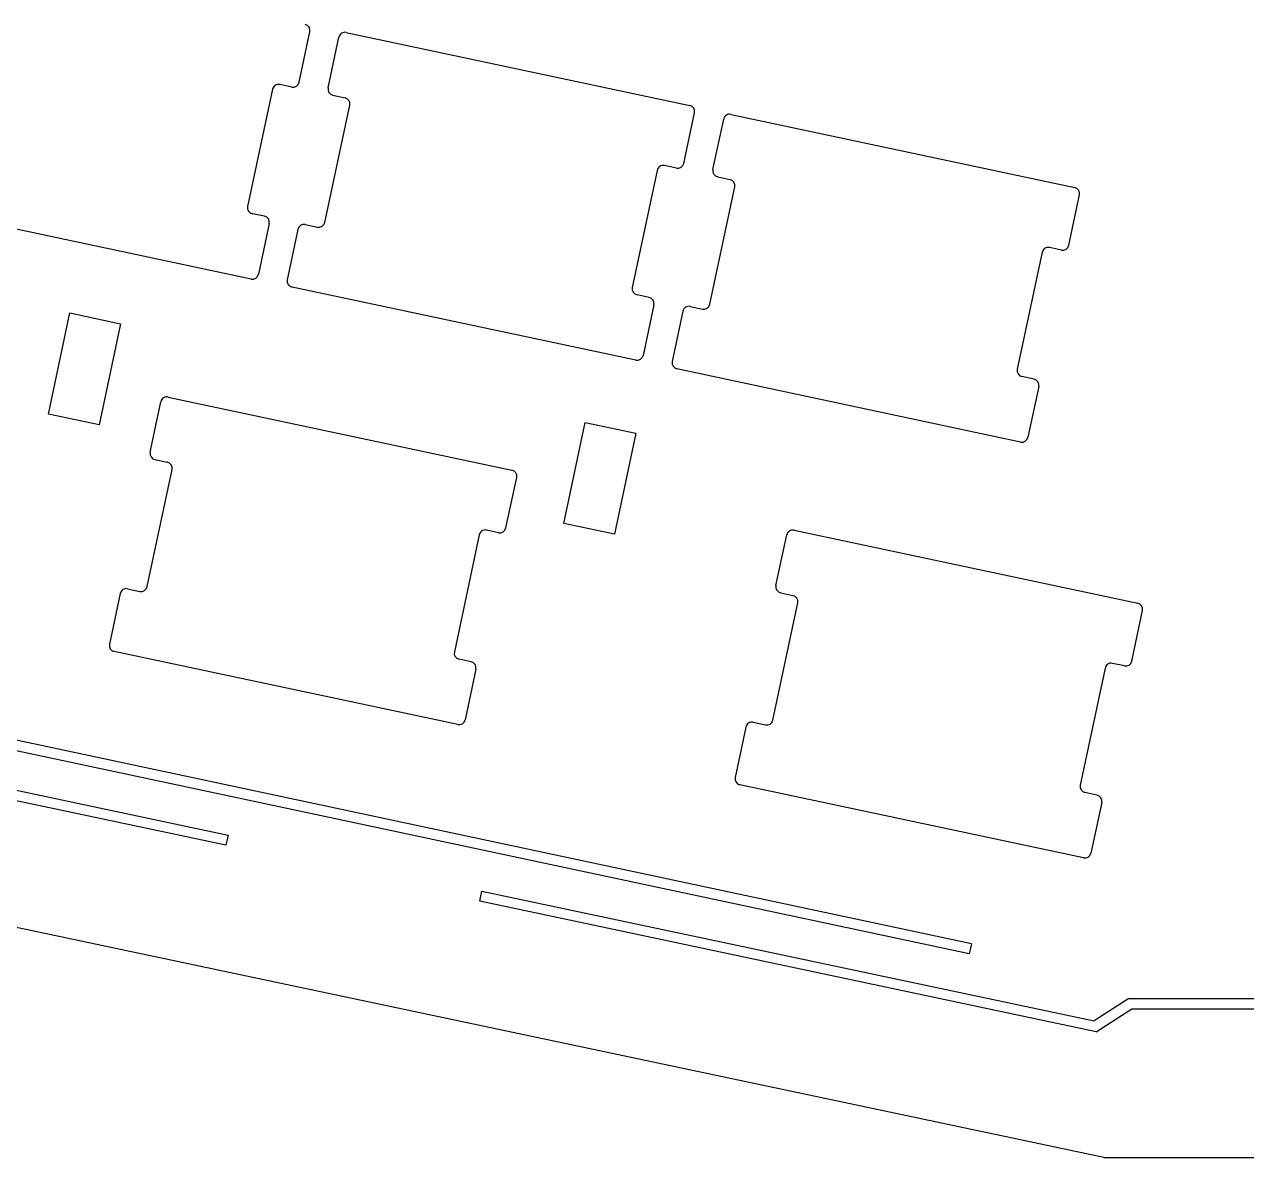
# Model space of a CAD drawing. Extents: x 7 to 394, y -192 to -46.
# Drawn here: x 124.8 to 183.9, y -191.8 to -136.9 of the extents above; entities that cross this region are included whole.
import ezdxf

# ---------------------------------------------------------------- set-up
doc = ezdxf.new("R2010")
doc.units = 0
doc.layers.add('Pcb_17aa', color=7, linetype='CONTINUOUS')

msp = doc.modelspace()

# ---------------------------------------------------------------- linework, layer by layer
at = {"layer": 'Pcb_17aa'}
for p, q in [((138.069, -139.749), (138.586, -137.304)), ((138.069, -139.749, -1.6), (138.586, -137.304, -1.6)), ((138.069, -139.749), (138.586, -137.304)), ((138.069, -139.749, -1.6), (138.586, -137.304, -1.6)), ((138.586, -137.304), (138.586, -137.304, -1.6)), ((138.586, -137.304), (138.586, -137.304, -1.6)), ((139.465, -140.013), (139.984, -137.568)), ((139.465, -140.013, -1.6), (139.984, -137.568, -1.6)), ((139.465, -140.013), (139.984, -137.568)), ((139.465, -140.013, -1.6), (139.984, -137.568, -1.6)), ((139.984, -137.568), (139.984, -137.568, -1.6)), ((139.984, -137.568), (139.984, -137.568, -1.6)), ((140.34, -137.337), (140.34, -137.337, -1.6)), ((140.34, -137.337), (156.973, -140.873)), ((140.34, -137.337, -1.6), (156.973, -140.873, -1.6)), ((140.34, -137.337), (140.34, -137.337, -1.6)), ((140.34, -137.337), (156.973, -140.873)), ((140.34, -137.337, -1.6), (156.973, -140.873, -1.6)), ((136.776, -140.087), (135.572, -145.752)), ((136.776, -140.087, -1.6), (135.572, -145.752, -1.6)), ((136.776, -140.087), (135.572, -145.752)), ((136.776, -140.087, -1.6), (135.572, -145.752, -1.6)), ((136.776, -140.087), (136.776, -140.087, -1.6)), ((136.776, -140.087), (136.776, -140.087, -1.6)), ((137.132, -139.856), (137.132, -139.856, -1.6)), ((137.713, -139.98), (137.132, -139.856)), ((137.713, -139.98, -1.6), (137.132, -139.856, -1.6)), ((137.132, -139.856), (137.132, -139.856, -1.6)), ((137.713, -139.98), (137.132, -139.856)), ((137.713, -139.98, -1.6), (137.132, -139.856, -1.6)), ((137.713, -139.98), (137.713, -139.98, -1.6)), ((137.713, -139.98), (137.713, -139.98, -1.6)), ((138.069, -139.749), (138.069, -139.749, -1.6)), ((138.069, -139.749), (138.069, -139.749, -1.6)), ((139.465, -140.013), (139.465, -140.013, -1.6)), ((139.465, -140.013), (139.465, -140.013, -1.6)), ((139.696, -140.368), (139.696, -140.368, -1.6)), ((139.696, -140.368), (139.696, -140.368, -1.6)), ((139.696, -140.368), (140.286, -140.493)), ((139.696, -140.368, -1.6), (140.286, -140.493, -1.6)), ((139.696, -140.368), (140.286, -140.493)), ((139.696, -140.368, -1.6), (140.286, -140.493, -1.6)), ((140.286, -140.493), (140.286, -140.493, -1.6)), ((140.286, -140.493), (140.286, -140.493, -1.6)), ((139.311, -146.528), (140.518, -140.849)), ((139.311, -146.528, -1.6), (140.518, -140.849, -1.6)), ((139.311, -146.528), (140.518, -140.849)), ((139.311, -146.528, -1.6), (140.518, -140.849, -1.6)), ((140.518, -140.849), (140.518, -140.849, -1.6)), ((140.518, -140.849), (140.518, -140.849, -1.6)), ((156.687, -143.673), (157.204, -141.228)), ((156.687, -143.673, -1.6), (157.204, -141.228, -1.6)), ((156.687, -143.673), (157.204, -141.228)), ((156.687, -143.673, -1.6), (157.204, -141.228, -1.6)), ((156.973, -140.873), (156.973, -140.873, -1.6)), ((156.973, -140.873), (156.973, -140.873, -1.6)), ((157.204, -141.228), (157.204, -141.228, -1.6)), ((157.204, -141.228), (157.204, -141.228, -1.6)), ((158.971, -141.299), (158.971, -141.299, -1.6)), ((158.971, -141.299), (175.604, -144.835)), ((158.971, -141.299, -1.6), (175.604, -144.835, -1.6)), ((158.971, -141.299), (158.971, -141.299, -1.6)), ((158.971, -141.299), (175.604, -144.835)), ((158.971, -141.299, -1.6), (175.604, -144.835, -1.6)), ((158.095, -143.975), (158.615, -141.53)), ((158.095, -143.975, -1.6), (158.615, -141.53, -1.6)), ((158.095, -143.975), (158.615, -141.53)), ((158.095, -143.975, -1.6), (158.615, -141.53, -1.6)), ((158.615, -141.53), (158.615, -141.53, -1.6)), ((158.615, -141.53), (158.615, -141.53, -1.6)), ((156.687, -143.673), (156.687, -143.673, -1.6)), ((156.687, -143.673), (156.687, -143.673, -1.6)), ((155.394, -144.012), (154.19, -149.676)), ((155.394, -144.012, -1.6), (154.19, -149.676, -1.6)), ((155.394, -144.012), (154.19, -149.676)), ((155.394, -144.012, -1.6), (154.19, -149.676, -1.6)), ((155.394, -144.012), (155.394, -144.012, -1.6)), ((155.394, -144.012), (155.394, -144.012, -1.6)), ((155.75, -143.781), (155.75, -143.781, -1.6)), ((156.331, -143.904), (155.75, -143.781)), ((156.331, -143.904, -1.6), (155.75, -143.781, -1.6)), ((155.75, -143.781), (155.75, -143.781, -1.6)), ((156.331, -143.904), (155.75, -143.781)), ((156.331, -143.904, -1.6), (155.75, -143.781, -1.6)), ((156.331, -143.904), (156.331, -143.904, -1.6)), ((156.331, -143.904), (156.331, -143.904, -1.6)), ((158.095, -143.975), (158.095, -143.975, -1.6)), ((158.095, -143.975), (158.095, -143.975, -1.6)), ((158.326, -144.331), (158.326, -144.331, -1.6)), ((158.326, -144.331), (158.326, -144.331, -1.6)), ((158.326, -144.331), (158.917, -144.456)), ((158.326, -144.331, -1.6), (158.917, -144.456, -1.6)), ((158.326, -144.331), (158.917, -144.456)), ((158.326, -144.331, -1.6), (158.917, -144.456, -1.6)), ((157.942, -150.491), (159.148, -144.812)), ((157.942, -150.491, -1.6), (159.148, -144.812, -1.6)), ((157.942, -150.491), (159.148, -144.812)), ((157.942, -150.491, -1.6), (159.148, -144.812, -1.6)), ((158.917, -144.456), (158.917, -144.456, -1.6)), ((158.917, -144.456), (158.917, -144.456, -1.6)), ((159.148, -144.812), (159.148, -144.812, -1.6)), ((159.148, -144.812), (159.148, -144.812, -1.6)), ((175.604, -144.835), (175.604, -144.835, -1.6)), ((175.604, -144.835), (175.604, -144.835, -1.6)), ((175.318, -147.636), (175.835, -145.191)), ((175.318, -147.636, -1.6), (175.835, -145.191, -1.6)), ((175.318, -147.636), (175.835, -145.191)), ((175.318, -147.636, -1.6), (175.835, -145.191, -1.6)), ((175.835, -145.191), (175.835, -145.191, -1.6)), ((175.835, -145.191), (175.835, -145.191, -1.6)), ((135.736, -149.272), (119.102, -145.736)), ((135.736, -149.272, -1.6), (119.102, -145.736, -1.6)), ((135.736, -149.272), (119.102, -145.736)), ((135.736, -149.272, -1.6), (119.102, -145.736, -1.6)), ((135.572, -145.752), (135.572, -145.752, -1.6)), ((135.572, -145.752), (135.572, -145.752, -1.6)), ((135.803, -146.107), (135.803, -146.107, -1.6)), ((135.803, -146.107), (135.803, -146.107, -1.6)), ((136.386, -146.234), (135.803, -146.107)), ((136.386, -146.234, -1.6), (135.803, -146.107, -1.6)), ((136.386, -146.234), (135.803, -146.107)), ((136.386, -146.234, -1.6), (135.803, -146.107, -1.6)), ((136.617, -146.589), (136.092, -149.041)), ((136.617, -146.589, -1.6), (136.092, -149.041, -1.6)), ((136.617, -146.589), (136.092, -149.041)), ((136.617, -146.589, -1.6), (136.092, -149.041, -1.6)), ((136.386, -146.234), (136.386, -146.234, -1.6)), ((136.386, -146.234), (136.386, -146.234, -1.6)), ((136.617, -146.589), (136.617, -146.589, -1.6)), ((136.617, -146.589), (136.617, -146.589, -1.6)), ((138.364, -146.634), (138.364, -146.634, -1.6)), ((138.364, -146.634), (138.364, -146.634, -1.6)), ((138.364, -146.634), (138.955, -146.759)), ((138.364, -146.634, -1.6), (138.955, -146.759, -1.6)), ((138.364, -146.634), (138.955, -146.759)), ((138.364, -146.634, -1.6), (138.955, -146.759, -1.6)), ((139.311, -146.528), (139.311, -146.528, -1.6)), ((139.311, -146.528), (139.311, -146.528, -1.6)), ((138.008, -146.865), (137.489, -149.304)), ((138.008, -146.865, -1.6), (137.489, -149.304, -1.6)), ((138.008, -146.865), (137.489, -149.304)), ((138.008, -146.865, -1.6), (137.489, -149.304, -1.6)), ((138.008, -146.865), (138.008, -146.865, -1.6)), ((138.008, -146.865), (138.008, -146.865, -1.6)), ((138.955, -146.759), (138.955, -146.759, -1.6)), ((138.955, -146.759), (138.955, -146.759, -1.6)), ((174.381, -147.743), (174.381, -147.743, -1.6)), ((174.962, -147.867), (174.381, -147.743)), ((174.962, -147.867, -1.6), (174.381, -147.743, -1.6)), ((174.381, -147.743), (174.381, -147.743, -1.6)), ((174.962, -147.867), (174.381, -147.743)), ((174.962, -147.867, -1.6), (174.381, -147.743, -1.6)), ((174.962, -147.867), (174.962, -147.867, -1.6)), ((174.962, -147.867), (174.962, -147.867, -1.6)), ((175.318, -147.636), (175.318, -147.636, -1.6)), ((175.318, -147.636), (175.318, -147.636, -1.6)), ((174.025, -147.974), (172.821, -153.638)), ((174.025, -147.974, -1.6), (172.821, -153.638, -1.6)), ((174.025, -147.974), (172.821, -153.638)), ((174.025, -147.974, -1.6), (172.821, -153.638, -1.6)), ((174.025, -147.974), (174.025, -147.974, -1.6)), ((174.025, -147.974), (174.025, -147.974, -1.6)), ((136.092, -149.041), (136.092, -149.041, -1.6)), ((136.092, -149.041), (136.092, -149.041, -1.6)), ((135.736, -149.272), (135.736, -149.272, -1.6)), ((135.736, -149.272), (135.736, -149.272, -1.6)), ((137.489, -149.304), (137.489, -149.304, -1.6)), ((137.489, -149.304), (137.489, -149.304, -1.6)), ((137.72, -149.66), (137.72, -149.66, -1.6)), ((154.354, -153.196), (137.72, -149.66)), ((154.354, -153.196, -1.6), (137.72, -149.66, -1.6)), ((137.72, -149.66), (137.72, -149.66, -1.6)), ((154.354, -153.196), (137.72, -149.66)), ((154.354, -153.196, -1.6), (137.72, -149.66, -1.6)), ((154.19, -149.676), (154.19, -149.676, -1.6)), ((154.19, -149.676), (154.19, -149.676, -1.6)), ((154.421, -150.032), (154.421, -150.032, -1.6)), ((154.421, -150.032), (154.421, -150.032, -1.6)), ((155.005, -150.158), (154.421, -150.032)), ((155.005, -150.158, -1.6), (154.421, -150.032, -1.6)), ((155.005, -150.158), (154.421, -150.032)), ((155.005, -150.158, -1.6), (154.421, -150.032, -1.6)), ((155.005, -150.158), (155.005, -150.158, -1.6)), ((155.005, -150.158), (155.005, -150.158, -1.6)), ((155.236, -150.514), (154.71, -152.965)), ((155.236, -150.514, -1.6), (154.71, -152.965, -1.6)), ((155.236, -150.514), (154.71, -152.965)), ((155.236, -150.514, -1.6), (154.71, -152.965, -1.6)), ((155.236, -150.514), (155.236, -150.514, -1.6)), ((155.236, -150.514), (155.236, -150.514, -1.6)), ((156.639, -150.827), (156.12, -153.267)), ((156.639, -150.827, -1.6), (156.12, -153.267, -1.6)), ((156.639, -150.827), (156.12, -153.267)), ((156.639, -150.827, -1.6), (156.12, -153.267, -1.6)), ((156.639, -150.827), (156.639, -150.827, -1.6)), ((156.639, -150.827), (156.639, -150.827, -1.6)), ((156.994, -150.596), (156.994, -150.596, -1.6)), ((156.994, -150.596), (156.994, -150.596, -1.6)), ((156.994, -150.596), (157.586, -150.722)), ((156.994, -150.596, -1.6), (157.586, -150.722, -1.6)), ((156.994, -150.596), (157.586, -150.722)), ((156.994, -150.596, -1.6), (157.586, -150.722, -1.6)), ((157.586, -150.722), (157.586, -150.722, -1.6)), ((157.586, -150.722), (157.586, -150.722, -1.6)), ((157.942, -150.491), (157.942, -150.491, -1.6)), ((157.942, -150.491), (157.942, -150.491, -1.6)), ((125.934, -155.803), (126.973, -150.912)), ((125.934, -155.803, -1.6), (126.973, -150.912, -1.6)), ((125.934, -155.803), (126.973, -150.912)), ((125.934, -155.803, -1.6), (126.973, -150.912, -1.6)), ((126.973, -150.912), (126.973, -150.912, -1.6)), ((126.973, -150.912), (126.973, -150.912, -1.6)), ((126.973, -150.912), (129.42, -151.432)), ((126.973, -150.912, -1.6), (129.42, -151.432, -1.6)), ((126.973, -150.912), (129.42, -151.432)), ((126.973, -150.912, -1.6), (129.42, -151.432, -1.6)), ((129.42, -151.432), (128.381, -156.323)), ((129.42, -151.432, -1.6), (128.381, -156.323, -1.6)), ((129.42, -151.432), (128.381, -156.323)), ((129.42, -151.432, -1.6), (128.381, -156.323, -1.6)), ((129.42, -151.432), (129.42, -151.432, -1.6)), ((129.42, -151.432), (129.42, -151.432, -1.6)), ((154.354, -153.196), (154.354, -153.196, -1.6)), ((154.354, -153.196), (154.354, -153.196, -1.6)), ((154.71, -152.965), (154.71, -152.965, -1.6)), ((154.71, -152.965), (154.71, -152.965, -1.6)), ((156.12, -153.267), (156.12, -153.267, -1.6)), ((156.12, -153.267), (156.12, -153.267, -1.6)), ((156.351, -153.623), (156.351, -153.623, -1.6)), ((172.985, -157.158), (156.351, -153.623)), ((172.985, -157.158, -1.6), (156.351, -153.623, -1.6)), ((156.351, -153.623), (156.351, -153.623, -1.6)), ((172.985, -157.158), (156.351, -153.623)), ((172.985, -157.158, -1.6), (156.351, -153.623, -1.6)), ((172.821, -153.638), (172.821, -153.638, -1.6)), ((172.821, -153.638), (172.821, -153.638, -1.6)), ((173.052, -153.994), (173.052, -153.994, -1.6)), ((173.052, -153.994), (173.052, -153.994, -1.6)), ((173.635, -154.12), (173.052, -153.994)), ((173.635, -154.12, -1.6), (173.052, -153.994, -1.6)), ((173.635, -154.12), (173.052, -153.994)), ((173.635, -154.12, -1.6), (173.052, -153.994, -1.6)), ((173.635, -154.12), (173.635, -154.12, -1.6)), ((173.635, -154.12), (173.635, -154.12, -1.6)), ((131.731, -154.98), (131.731, -154.98, -1.6)), ((131.731, -154.98), (148.364, -158.515)), ((131.731, -154.98, -1.6), (148.364, -158.515, -1.6)), ((131.731, -154.98), (131.731, -154.98, -1.6)), ((131.731, -154.98), (148.364, -158.515)), ((131.731, -154.98, -1.6), (148.364, -158.515, -1.6)), ((173.867, -154.476), (173.341, -156.927)), ((173.867, -154.476, -1.6), (173.341, -156.927, -1.6)), ((173.867, -154.476), (173.341, -156.927)), ((173.867, -154.476, -1.6), (173.341, -156.927, -1.6)), ((173.867, -154.476), (173.867, -154.476, -1.6)), ((173.867, -154.476), (173.867, -154.476, -1.6)), ((130.855, -157.655), (131.375, -155.211)), ((130.855, -157.655, -1.6), (131.375, -155.211, -1.6)), ((130.855, -157.655), (131.375, -155.211)), ((130.855, -157.655, -1.6), (131.375, -155.211, -1.6)), ((131.375, -155.211), (131.375, -155.211, -1.6)), ((131.375, -155.211), (131.375, -155.211, -1.6)), ((125.934, -155.803), (125.934, -155.803, -1.6)), ((125.934, -155.803), (125.934, -155.803, -1.6)), ((128.381, -156.323), (125.934, -155.803)), ((128.381, -156.323, -1.6), (125.934, -155.803, -1.6)), ((128.381, -156.323), (125.934, -155.803)), ((128.381, -156.323, -1.6), (125.934, -155.803, -1.6)), ((128.381, -156.323), (128.381, -156.323, -1.6)), ((128.381, -156.323), (128.381, -156.323, -1.6)), ((150.878, -161.105), (151.917, -156.214)), ((150.878, -161.105, -1.6), (151.917, -156.214, -1.6)), ((150.878, -161.105), (151.917, -156.214)), ((150.878, -161.105, -1.6), (151.917, -156.214, -1.6)), ((151.917, -156.214), (151.917, -156.214, -1.6)), ((151.917, -156.214), (154.365, -156.734)), ((151.917, -156.214, -1.6), (154.365, -156.734, -1.6)), ((151.917, -156.214), (151.917, -156.214, -1.6)), ((151.917, -156.214), (154.365, -156.734)), ((151.917, -156.214, -1.6), (154.365, -156.734, -1.6)), ((154.365, -156.734), (153.325, -161.625)), ((154.365, -156.734, -1.6), (153.325, -161.625, -1.6)), ((154.365, -156.734), (153.325, -161.625)), ((154.365, -156.734, -1.6), (153.325, -161.625, -1.6)), ((154.365, -156.734), (154.365, -156.734, -1.6)), ((154.365, -156.734), (154.365, -156.734, -1.6)), ((172.985, -157.158), (172.985, -157.158, -1.6)), ((172.985, -157.158), (172.985, -157.158, -1.6)), ((173.341, -156.927), (173.341, -156.927, -1.6)), ((173.341, -156.927), (173.341, -156.927, -1.6)), ((130.855, -157.655), (130.855, -157.655, -1.6)), ((130.855, -157.655), (130.855, -157.655, -1.6)), ((130.709, -164.158), (131.914, -158.493)), ((130.709, -164.158, -1.6), (131.914, -158.493, -1.6)), ((130.709, -164.158), (131.914, -158.493)), ((130.709, -164.158, -1.6), (131.914, -158.493, -1.6)), ((131.086, -158.011), (131.086, -158.011, -1.6)), ((131.086, -158.011), (131.086, -158.011, -1.6)), ((131.086, -158.011), (131.683, -158.137)), ((131.086, -158.011, -1.6), (131.683, -158.137, -1.6)), ((131.086, -158.011), (131.683, -158.137)), ((131.086, -158.011, -1.6), (131.683, -158.137, -1.6)), ((131.683, -158.137), (131.683, -158.137, -1.6)), ((131.683, -158.137), (131.683, -158.137, -1.6)), ((131.914, -158.493), (131.914, -158.493, -1.6)), ((131.914, -158.493), (131.914, -158.493, -1.6)), ((148.364, -158.515), (148.364, -158.515, -1.6)), ((148.364, -158.515), (148.364, -158.515, -1.6)), ((148.075, -161.316), (148.595, -158.871)), ((148.075, -161.316, -1.6), (148.595, -158.871, -1.6)), ((148.075, -161.316), (148.595, -158.871)), ((148.075, -161.316, -1.6), (148.595, -158.871, -1.6)), ((148.595, -158.871), (148.595, -158.871, -1.6)), ((148.595, -158.871), (148.595, -158.871, -1.6)), ((147.136, -161.422), (147.136, -161.422, -1.6)), ((147.72, -161.547), (147.136, -161.422)), ((147.72, -161.547, -1.6), (147.136, -161.422, -1.6)), ((147.136, -161.422), (147.136, -161.422, -1.6)), ((147.72, -161.547), (147.136, -161.422)), ((147.72, -161.547, -1.6), (147.136, -161.422, -1.6)), ((148.075, -161.316), (148.075, -161.316, -1.6)), ((148.075, -161.316), (148.075, -161.316, -1.6)), ((150.878, -161.105), (150.878, -161.105, -1.6)), ((153.325, -161.625), (150.878, -161.105)), ((153.325, -161.625, -1.6), (150.878, -161.105, -1.6)), ((150.878, -161.105), (150.878, -161.105, -1.6)), ((153.325, -161.625), (150.878, -161.105)), ((153.325, -161.625, -1.6), (150.878, -161.105, -1.6)), ((162.019, -161.426), (162.019, -161.426, -1.6)), ((162.019, -161.426), (178.652, -164.962)), ((162.019, -161.426, -1.6), (178.652, -164.962, -1.6)), ((162.019, -161.426), (162.019, -161.426, -1.6)), ((162.019, -161.426), (178.652, -164.962)), ((162.019, -161.426, -1.6), (178.652, -164.962, -1.6)), ((146.781, -161.653), (145.577, -167.317)), ((146.781, -161.653, -1.6), (145.577, -167.317, -1.6)), ((146.781, -161.653), (145.577, -167.317)), ((146.781, -161.653, -1.6), (145.577, -167.317, -1.6)), ((146.781, -161.653), (146.781, -161.653, -1.6)), ((146.781, -161.653), (146.781, -161.653, -1.6)), ((147.72, -161.547), (147.72, -161.547, -1.6)), ((147.72, -161.547), (147.72, -161.547, -1.6)), ((153.325, -161.625), (153.325, -161.625, -1.6)), ((153.325, -161.625), (153.325, -161.625, -1.6)), ((161.143, -164.102), (161.663, -161.657)), ((161.143, -164.102, -1.6), (161.663, -161.657, -1.6)), ((161.143, -164.102), (161.663, -161.657)), ((161.143, -164.102, -1.6), (161.663, -161.657, -1.6)), ((161.663, -161.657), (161.663, -161.657, -1.6)), ((161.663, -161.657), (161.663, -161.657, -1.6)), ((129.758, -164.262), (129.758, -164.262, -1.6)), ((129.758, -164.262), (129.758, -164.262, -1.6)), ((129.758, -164.262), (130.354, -164.389)), ((129.758, -164.262, -1.6), (130.354, -164.389, -1.6)), ((129.758, -164.262), (130.354, -164.389)), ((129.758, -164.262, -1.6), (130.354, -164.389, -1.6)), ((130.354, -164.389), (130.354, -164.389, -1.6)), ((130.354, -164.389), (130.354, -164.389, -1.6)), ((130.709, -164.158), (130.709, -164.158, -1.6)), ((130.709, -164.158), (130.709, -164.158, -1.6)), ((161.143, -164.102), (161.143, -164.102, -1.6)), ((161.143, -164.102), (161.143, -164.102, -1.6)), ((129.402, -164.493), (128.881, -166.942)), ((129.402, -164.493, -1.6), (128.881, -166.942, -1.6)), ((129.402, -164.493), (128.881, -166.942)), ((129.402, -164.493, -1.6), (128.881, -166.942, -1.6)), ((129.402, -164.493), (129.402, -164.493, -1.6)), ((129.402, -164.493), (129.402, -164.493, -1.6)), ((160.99, -170.618), (162.196, -164.939)), ((160.99, -170.618, -1.6), (162.196, -164.939, -1.6)), ((160.99, -170.618), (162.196, -164.939)), ((160.99, -170.618, -1.6), (162.196, -164.939, -1.6)), ((161.374, -164.458), (161.374, -164.458, -1.6)), ((161.374, -164.458), (161.374, -164.458, -1.6)), ((161.374, -164.458), (161.965, -164.583)), ((161.374, -164.458, -1.6), (161.965, -164.583, -1.6)), ((161.374, -164.458), (161.965, -164.583)), ((161.374, -164.458, -1.6), (161.965, -164.583, -1.6)), ((161.965, -164.583), (161.965, -164.583, -1.6)), ((161.965, -164.583), (161.965, -164.583, -1.6)), ((162.196, -164.939), (162.196, -164.939, -1.6)), ((162.196, -164.939), (162.196, -164.939, -1.6)), ((178.652, -164.962), (178.652, -164.962, -1.6)), ((178.652, -164.962), (178.652, -164.962, -1.6)), ((178.366, -167.763), (178.883, -165.318)), ((178.366, -167.763, -1.6), (178.883, -165.318, -1.6)), ((178.366, -167.763), (178.883, -165.318)), ((178.366, -167.763, -1.6), (178.883, -165.318, -1.6)), ((178.883, -165.318), (178.883, -165.318, -1.6)), ((178.883, -165.318), (178.883, -165.318, -1.6)), ((128.881, -166.942), (128.881, -166.942, -1.6)), ((128.881, -166.942), (128.881, -166.942, -1.6)), ((129.112, -167.298), (129.112, -167.298, -1.6)), ((145.746, -170.833), (129.112, -167.298)), ((145.746, -170.833, -1.6), (129.112, -167.298, -1.6)), ((129.112, -167.298), (129.112, -167.298, -1.6)), ((145.746, -170.833), (129.112, -167.298)), ((145.746, -170.833, -1.6), (129.112, -167.298, -1.6)), ((145.577, -167.317), (145.577, -167.317, -1.6)), ((145.577, -167.317), (145.577, -167.317, -1.6)), ((145.808, -167.673), (145.808, -167.673, -1.6)), ((145.808, -167.673), (145.808, -167.673, -1.6)), ((146.389, -167.797), (145.808, -167.673)), ((146.389, -167.797, -1.6), (145.808, -167.673, -1.6)), ((146.389, -167.797), (145.808, -167.673)), ((146.389, -167.797, -1.6), (145.808, -167.673, -1.6)), ((146.389, -167.797), (146.389, -167.797, -1.6)), ((146.389, -167.797), (146.389, -167.797, -1.6)), ((177.429, -167.87), (177.429, -167.87, -1.6)), ((178.01, -167.994), (177.429, -167.87)), ((178.01, -167.994, -1.6), (177.429, -167.87, -1.6)), ((177.429, -167.87), (177.429, -167.87, -1.6)), ((178.01, -167.994), (177.429, -167.87)), ((178.01, -167.994, -1.6), (177.429, -167.87, -1.6)), ((178.01, -167.994), (178.01, -167.994, -1.6)), ((178.01, -167.994), (178.01, -167.994, -1.6)), ((178.366, -167.763), (178.366, -167.763, -1.6)), ((178.366, -167.763), (178.366, -167.763, -1.6)), ((146.62, -168.152), (146.102, -170.602)), ((146.62, -168.152, -1.6), (146.102, -170.602, -1.6)), ((146.62, -168.152), (146.102, -170.602)), ((146.62, -168.152, -1.6), (146.102, -170.602, -1.6)), ((146.62, -168.152), (146.62, -168.152, -1.6)), ((146.62, -168.152), (146.62, -168.152, -1.6)), ((177.073, -168.101), (175.869, -173.765)), ((177.073, -168.101, -1.6), (175.869, -173.765, -1.6)), ((177.073, -168.101), (175.869, -173.765)), ((177.073, -168.101, -1.6), (175.869, -173.765, -1.6)), ((177.073, -168.101), (177.073, -168.101, -1.6)), ((177.073, -168.101), (177.073, -168.101, -1.6)), ((170.607, -181.442), (111.968, -168.943)), ((170.607, -181.442, -1.6), (111.968, -168.943, -1.6)), ((170.607, -181.442), (111.968, -168.943)), ((170.607, -181.442, -1.6), (111.968, -168.943, -1.6)), ((170.503, -181.933), (111.862, -169.436)), ((170.503, -181.933, -1.6), (111.862, -169.436, -1.6)), ((170.503, -181.933), (111.862, -169.436)), ((170.503, -181.933, -1.6), (111.862, -169.436, -1.6)), ((134.518, -176.675), (104.681, -170.337)), ((134.518, -176.675, -1.6), (104.681, -170.337, -1.6)), ((134.518, -176.675), (104.681, -170.337)), ((134.518, -176.675, -1.6), (104.681, -170.337, -1.6)), ((105.026, -169.903), (134.623, -176.185)), ((105.026, -169.903, -1.6), (134.623, -176.185, -1.6)), ((105.026, -169.903), (134.623, -176.185)), ((105.026, -169.903, -1.6), (134.623, -176.185, -1.6)), ((145.746, -170.833), (145.746, -170.833, -1.6)), ((145.746, -170.833), (145.746, -170.833, -1.6)), ((146.102, -170.602), (146.102, -170.602, -1.6)), ((146.102, -170.602), (146.102, -170.602, -1.6)), ((159.687, -170.954), (159.168, -173.394)), ((159.687, -170.954, -1.6), (159.168, -173.394, -1.6)), ((159.687, -170.954), (159.168, -173.394)), ((159.687, -170.954, -1.6), (159.168, -173.394, -1.6)), ((159.687, -170.954), (159.687, -170.954, -1.6)), ((159.687, -170.954), (159.687, -170.954, -1.6)), ((160.042, -170.723), (160.042, -170.723, -1.6)), ((160.042, -170.723), (160.042, -170.723, -1.6)), ((160.042, -170.723), (160.634, -170.849)), ((160.042, -170.723, -1.6), (160.634, -170.849, -1.6)), ((160.042, -170.723), (160.634, -170.849)), ((160.042, -170.723, -1.6), (160.634, -170.849, -1.6)), ((160.634, -170.849), (160.634, -170.849, -1.6)), ((160.634, -170.849), (160.634, -170.849, -1.6)), ((160.99, -170.618), (160.99, -170.618, -1.6)), ((160.99, -170.618), (160.99, -170.618, -1.6)), ((159.168, -173.394), (159.168, -173.394, -1.6)), ((159.168, -173.394), (159.168, -173.394, -1.6)), ((159.399, -173.749), (159.399, -173.749, -1.6)), ((176.033, -177.285), (159.399, -173.749)), ((176.033, -177.285, -1.6), (159.399, -173.749, -1.6)), ((159.399, -173.749), (159.399, -173.749, -1.6)), ((176.033, -177.285), (159.399, -173.749)), ((176.033, -177.285, -1.6), (159.399, -173.749, -1.6)), ((175.869, -173.765), (175.869, -173.765, -1.6)), ((175.869, -173.765), (175.869, -173.765, -1.6)), ((177.008, -191.785), (93.1901, -174.051)), ((177.008, -191.785, -1.6), (93.1901, -174.051, -1.6)), ((177.008, -191.785), (93.1901, -174.051)), ((177.008, -191.785, -1.6), (93.1901, -174.051, -1.6)), ((176.1, -174.121), (176.1, -174.121, -1.6)), ((176.1, -174.121), (176.1, -174.121, -1.6)), ((176.683, -174.247), (176.1, -174.121)), ((176.683, -174.247, -1.6), (176.1, -174.121, -1.6)), ((176.683, -174.247), (176.1, -174.121)), ((176.683, -174.247, -1.6), (176.1, -174.121, -1.6)), ((176.683, -174.247), (176.683, -174.247, -1.6)), ((176.683, -174.247), (176.683, -174.247, -1.6)), ((176.915, -174.603), (176.389, -177.054)), ((176.915, -174.603, -1.6), (176.389, -177.054, -1.6)), ((176.915, -174.603), (176.389, -177.054)), ((176.915, -174.603, -1.6), (176.389, -177.054, -1.6)), ((176.915, -174.603), (176.915, -174.603, -1.6)), ((176.915, -174.603), (176.915, -174.603, -1.6)), ((134.623, -176.185), (134.518, -176.675)), ((134.623, -176.185, -1.6), (134.518, -176.675, -1.6)), ((134.623, -176.185), (134.518, -176.675)), ((134.623, -176.185, -1.6), (134.518, -176.675, -1.6)), ((134.623, -176.185), (134.623, -176.185, -1.6)), ((134.623, -176.185), (134.623, -176.185, -1.6)), ((134.518, -176.675), (134.518, -176.675, -1.6)), ((134.518, -176.675), (134.518, -176.675, -1.6)), ((176.033, -177.285), (176.033, -177.285, -1.6)), ((176.033, -177.285), (176.033, -177.285, -1.6)), ((176.389, -177.054), (176.389, -177.054, -1.6)), ((176.389, -177.054), (176.389, -177.054, -1.6)), ((146.807, -179.382), (146.911, -178.892)), ((146.807, -179.382, -1.6), (146.911, -178.892, -1.6)), ((146.807, -179.382), (146.911, -178.892)), ((146.807, -179.382, -1.6), (146.911, -178.892, -1.6)), ((146.911, -178.892), (146.911, -178.892, -1.6)), ((146.911, -178.892), (146.911, -178.892, -1.6)), ((146.911, -178.892), (176.548, -185.174)), ((146.911, -178.892, -1.6), (176.548, -185.174, -1.6)), ((146.911, -178.892), (176.548, -185.174)), ((146.911, -178.892, -1.6), (176.548, -185.174, -1.6)), ((146.807, -179.382), (146.807, -179.382, -1.6)), ((176.644, -185.71), (146.807, -179.382)), ((176.644, -185.71, -1.6), (146.807, -179.382, -1.6)), ((146.807, -179.382), (146.807, -179.382, -1.6)), ((176.644, -185.71), (146.807, -179.382)), ((176.644, -185.71, -1.6), (146.807, -179.382, -1.6)), ((170.607, -181.442), (170.503, -181.933)), ((170.607, -181.442, -1.6), (170.503, -181.933, -1.6)), ((170.607, -181.442), (170.503, -181.933)), ((170.607, -181.442, -1.6), (170.503, -181.933, -1.6)), ((170.607, -181.442), (170.607, -181.442, -1.6)), ((170.607, -181.442), (170.607, -181.442, -1.6)), ((170.503, -181.933), (170.503, -181.933, -1.6)), ((170.503, -181.933), (170.503, -181.933, -1.6)), ((178.227, -184.084), (176.548, -185.174)), ((178.227, -184.084, -1.6), (176.548, -185.174, -1.6)), ((178.227, -184.084), (176.548, -185.174)), ((178.227, -184.084, -1.6), (176.548, -185.174, -1.6)), ((178.227, -184.084), (178.227, -184.084, -1.6)), ((178.227, -184.084), (178.227, -184.084, -1.6)), ((178.227, -184.084), (195.847, -184.084)), ((178.227, -184.084, -1.6), (195.847, -184.084, -1.6)), ((178.227, -184.084), (195.847, -184.084)), ((178.227, -184.084, -1.6), (195.847, -184.084, -1.6)), ((176.644, -185.71), (178.372, -184.587)), ((176.644, -185.71, -1.6), (178.372, -184.587, -1.6)), ((176.644, -185.71), (178.372, -184.587)), ((176.644, -185.71, -1.6), (178.372, -184.587, -1.6)), ((178.372, -184.587), (195.707, -184.584)), ((178.372, -184.587, -1.6), (195.707, -184.584, -1.6)), ((178.372, -184.587), (195.707, -184.584)), ((178.372, -184.587, -1.6), (195.707, -184.584, -1.6)), ((178.372, -184.587), (178.372, -184.587, -1.6)), ((178.372, -184.587), (178.372, -184.587, -1.6)), ((176.548, -185.174), (176.548, -185.174, -1.6)), ((176.548, -185.174), (176.548, -185.174, -1.6)), ((176.644, -185.71), (176.644, -185.71, -1.6)), ((176.644, -185.71), (176.644, -185.71, -1.6)), ((177.008, -191.785), (177.008, -191.785, -1.6)), ((177.008, -191.785), (177.008, -191.785, -1.6)), ((177.008, -191.785), (196.781, -191.788)), ((177.008, -191.785, -1.6), (196.781, -191.788, -1.6)), ((177.008, -191.785), (196.781, -191.788)), ((177.008, -191.785, -1.6), (196.781, -191.788, -1.6))]:
    msp.add_line(p, q, dxfattribs=at)
for centre, start, end in [((138.293, -137.242), -12, 78), ((138.293, -137.242, -1.6), -12, 78), ((138.293, -137.242), -12, 78), ((138.293, -137.242, -1.6), -12, 78), ((140.277, -137.63), 78, 168), ((140.277, -137.63, -1.6), 78, 168), ((140.277, -137.63), 78, 168), ((140.277, -137.63, -1.6), 78, 168), ((137.07, -140.15), 78, 168), ((137.07, -140.15, -1.6), 78, 168), ((137.07, -140.15), 78, 168), ((137.07, -140.15, -1.6), 78, 168), ((137.775, -139.687), -102, -12), ((137.775, -139.687, -1.6), -102, -12), ((137.775, -139.687), -102, -12), ((137.775, -139.687, -1.6), -102, -12), ((139.758, -140.075), 168, -102), ((139.758, -140.075, -1.6), 168, -102), ((139.758, -140.075), 168, -102), ((139.758, -140.075, -1.6), 168, -102), ((140.224, -140.787), -12, 78), ((140.224, -140.787, -1.6), -12, 78), ((140.224, -140.787), -12, 78), ((140.224, -140.787, -1.6), -12, 78), ((156.911, -141.166), -12, 78), ((156.911, -141.166, -1.6), -12, 78), ((156.911, -141.166), -12, 78), ((156.911, -141.166, -1.6), -12, 78), ((158.908, -141.593), 78, 168), ((158.908, -141.593, -1.6), 78, 168), ((158.908, -141.593), 78, 168), ((158.908, -141.593, -1.6), 78, 168), ((156.394, -143.611), -102, -12), ((156.394, -143.611, -1.6), -102, -12), ((156.394, -143.611), -102, -12), ((156.394, -143.611, -1.6), -102, -12), ((155.688, -144.074), 78, 168), ((155.688, -144.074, -1.6), 78, 168), ((155.688, -144.074), 78, 168), ((155.688, -144.074, -1.6), 78, 168), ((158.389, -144.037), 168, -102), ((158.389, -144.037, -1.6), 168, -102), ((158.389, -144.037), 168, -102), ((158.389, -144.037, -1.6), 168, -102), ((158.855, -144.749), -12, 78), ((158.855, -144.749, -1.6), -12, 78), ((158.855, -144.749), -12, 78), ((158.855, -144.749, -1.6), -12, 78), ((175.542, -145.128), -12, 78), ((175.542, -145.128, -1.6), -12, 78), ((175.542, -145.128), -12, 78), ((175.542, -145.128, -1.6), -12, 78), ((135.866, -145.814), 168, -102), ((135.866, -145.814, -1.6), 168, -102), ((135.866, -145.814), 168, -102), ((135.866, -145.814, -1.6), 168, -102), ((136.324, -146.527), -12, 78), ((136.324, -146.527, -1.6), -12, 78), ((136.324, -146.527), -12, 78), ((136.324, -146.527, -1.6), -12, 78), ((138.301, -146.927), 78, 168), ((138.301, -146.927, -1.6), 78, 168), ((138.301, -146.927), 78, 168), ((138.301, -146.927, -1.6), 78, 168), ((139.017, -146.466), -102, -12), ((139.017, -146.466, -1.6), -102, -12), ((139.017, -146.466), -102, -12), ((139.017, -146.466, -1.6), -102, -12), ((174.319, -148.036), 78, 168), ((174.319, -148.036, -1.6), 78, 168), ((174.319, -148.036), 78, 168), ((174.319, -148.036, -1.6), 78, 168), ((175.024, -147.573), -102, -12), ((175.024, -147.573, -1.6), -102, -12), ((175.024, -147.573), -102, -12), ((175.024, -147.573, -1.6), -102, -12), ((135.798, -148.978), -102, -12), ((135.798, -148.978, -1.6), -102, -12), ((135.798, -148.978), -102, -12), ((135.798, -148.978, -1.6), -102, -12), ((137.783, -149.367), 168, -102), ((137.783, -149.367, -1.6), 168, -102), ((137.783, -149.367), 168, -102), ((137.783, -149.367, -1.6), 168, -102), ((154.484, -149.738), 168, -102), ((154.484, -149.738, -1.6), 168, -102), ((154.484, -149.738), 168, -102), ((154.484, -149.738, -1.6), 168, -102), ((154.942, -150.451), -12, 78), ((154.942, -150.451, -1.6), -12, 78), ((154.942, -150.451), -12, 78), ((154.942, -150.451, -1.6), -12, 78), ((156.932, -150.89), 78, 168), ((156.932, -150.89, -1.6), 78, 168), ((156.932, -150.89), 78, 168), ((156.932, -150.89, -1.6), 78, 168), ((157.648, -150.428), -102, -12), ((157.648, -150.428, -1.6), -102, -12), ((157.648, -150.428), -102, -12), ((157.648, -150.428, -1.6), -102, -12), ((154.416, -152.903), -102, -12), ((154.416, -152.903, -1.6), -102, -12), ((154.416, -152.903), -102, -12), ((154.416, -152.903, -1.6), -102, -12), ((156.414, -153.329), 168, -102), ((156.414, -153.329, -1.6), 168, -102), ((156.414, -153.329), 168, -102), ((156.414, -153.329, -1.6), 168, -102), ((173.115, -153.701), 168, -102), ((173.115, -153.701, -1.6), 168, -102), ((173.115, -153.701), 168, -102), ((173.115, -153.701, -1.6), 168, -102), ((173.573, -154.414), -12, 78), ((173.573, -154.414, -1.6), -12, 78), ((173.573, -154.414), -12, 78), ((173.573, -154.414, -1.6), -12, 78), ((131.668, -155.273), 78, 168), ((131.668, -155.273, -1.6), 78, 168), ((131.668, -155.273), 78, 168), ((131.668, -155.273, -1.6), 78, 168), ((173.047, -156.865), -102, -12), ((173.047, -156.865, -1.6), -102, -12), ((173.047, -156.865), -102, -12), ((173.047, -156.865, -1.6), -102, -12), ((131.149, -157.718), 168, -102), ((131.149, -157.718, -1.6), 168, -102), ((131.149, -157.718), 168, -102), ((131.149, -157.718, -1.6), 168, -102), ((131.62, -158.431), -12, 78), ((131.62, -158.431, -1.6), -12, 78), ((131.62, -158.431), -12, 78), ((131.62, -158.431, -1.6), -12, 78), ((148.302, -158.809), -12, 78), ((148.302, -158.809, -1.6), -12, 78), ((148.302, -158.809), -12, 78), ((148.302, -158.809, -1.6), -12, 78), ((147.074, -161.716), 78, 168), ((147.074, -161.716, -1.6), 78, 168), ((147.074, -161.716), 78, 168), ((147.074, -161.716, -1.6), 78, 168), ((147.782, -161.253), -102, -12), ((147.782, -161.253, -1.6), -102, -12), ((147.782, -161.253), -102, -12), ((147.782, -161.253, -1.6), -102, -12), ((161.956, -161.72), 78, 168), ((161.956, -161.72, -1.6), 78, 168), ((161.956, -161.72), 78, 168), ((161.956, -161.72, -1.6), 78, 168), ((129.696, -164.555), 78, 168), ((129.696, -164.555, -1.6), 78, 168), ((129.696, -164.555), 78, 168), ((129.696, -164.555, -1.6), 78, 168), ((130.416, -164.095), -102, -12), ((130.416, -164.095, -1.6), -102, -12), ((130.416, -164.095), -102, -12), ((130.416, -164.095, -1.6), -102, -12), ((161.437, -164.164), 168, -102), ((161.437, -164.164, -1.6), 168, -102), ((161.437, -164.164), 168, -102), ((161.437, -164.164, -1.6), 168, -102), ((161.903, -164.876), -12, 78), ((161.903, -164.876, -1.6), -12, 78), ((161.903, -164.876), -12, 78), ((161.903, -164.876, -1.6), -12, 78), ((178.59, -165.255), -12, 78), ((178.59, -165.255, -1.6), -12, 78), ((178.59, -165.255), -12, 78), ((178.59, -165.255, -1.6), -12, 78), ((129.175, -167.004), 168, -102), ((129.175, -167.004, -1.6), 168, -102), ((129.175, -167.004), 168, -102), ((129.175, -167.004, -1.6), 168, -102), ((145.87, -167.379), 168, -102), ((145.87, -167.379, -1.6), 168, -102), ((145.87, -167.379), 168, -102), ((145.87, -167.379, -1.6), 168, -102), ((146.326, -168.09), -12, 78), ((146.326, -168.09, -1.6), -12, 78), ((146.326, -168.09), -12, 78), ((146.326, -168.09, -1.6), -12, 78), ((177.367, -168.163), 78, 168), ((177.367, -168.163, -1.6), 78, 168), ((177.367, -168.163), 78, 168), ((177.367, -168.163, -1.6), 78, 168), ((178.072, -167.7), -102, -12), ((178.072, -167.7, -1.6), -102, -12), ((178.072, -167.7), -102, -12), ((178.072, -167.7, -1.6), -102, -12), ((145.808, -170.54), -102, -12), ((145.808, -170.54, -1.6), -102, -12), ((145.808, -170.54), -102, -12), ((145.808, -170.54, -1.6), -102, -12), ((159.98, -171.017), 78, 168), ((159.98, -171.017, -1.6), 78, 168), ((159.98, -171.017), 78, 168), ((159.98, -171.017, -1.6), 78, 168), ((160.696, -170.555), -102, -12), ((160.696, -170.555, -1.6), -102, -12), ((160.696, -170.555), -102, -12), ((160.696, -170.555, -1.6), -102, -12), ((159.462, -173.456), 168, -102), ((159.462, -173.456, -1.6), 168, -102), ((159.462, -173.456), 168, -102), ((159.462, -173.456, -1.6), 168, -102), ((176.163, -173.828), 168, -102), ((176.163, -173.828, -1.6), 168, -102), ((176.163, -173.828), 168, -102), ((176.163, -173.828, -1.6), 168, -102), ((176.621, -174.541), -12, 78), ((176.621, -174.541, -1.6), -12, 78), ((176.621, -174.541), -12, 78), ((176.621, -174.541, -1.6), -12, 78), ((176.095, -176.992), -102, -12), ((176.095, -176.992, -1.6), -102, -12), ((176.095, -176.992), -102, -12), ((176.095, -176.992, -1.6), -102, -12)]:
    msp.add_arc(centre, 0.3, start, end, dxfattribs=at)

doc.saveas('drawing.dxf')
